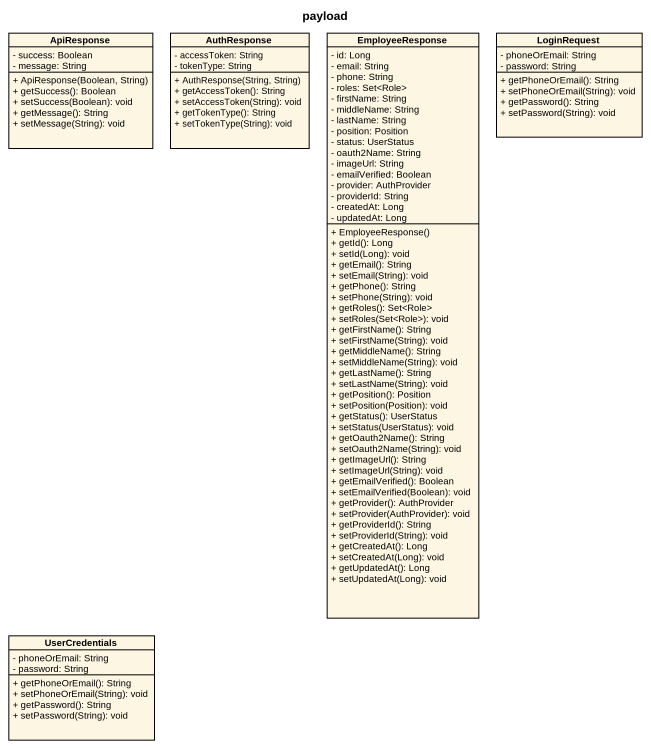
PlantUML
@startuml
title payload
hide circle
hide empty members
skinparam classAttributeIconSize 0
class ApiResponse {
  - success: Boolean
  - message: String
  + ApiResponse(Boolean, String)
  + getSuccess(): Boolean
  + setSuccess(Boolean): void
  + getMessage(): String
  + setMessage(String): void
}
class AuthResponse {
  - accessToken: String
  - tokenType: String
  + AuthResponse(String, String)
  + getAccessToken(): String
  + setAccessToken(String): void
  + getTokenType(): String
  + setTokenType(String): void
}
class EmployeeResponse {
  - id: Long
  - email: String
  - phone: String
  - roles: Set<Role>
  - firstName: String
  - middleName: String
  - lastName: String
  - position: Position
  - status: UserStatus
  - oauth2Name: String
  - imageUrl: String
  - emailVerified: Boolean
  - provider: AuthProvider
  - providerId: String
  - createdAt: Long
  - updatedAt: Long
  + EmployeeResponse()
  + getId(): Long
  + setId(Long): void
  + getEmail(): String
  + setEmail(String): void
  + getPhone(): String
  + setPhone(String): void
  + getRoles(): Set<Role>
  + setRoles(Set<Role>): void
  + getFirstName(): String
  + setFirstName(String): void
  + getMiddleName(): String
  + setMiddleName(String): void
  + getLastName(): String
  + setLastName(String): void
  + getPosition(): Position
  + setPosition(Position): void
  + getStatus(): UserStatus
  + setStatus(UserStatus): void
  + getOauth2Name(): String
  + setOauth2Name(String): void
  + getImageUrl(): String
  + setImageUrl(String): void
  + getEmailVerified(): Boolean
  + setEmailVerified(Boolean): void
  + getProvider(): AuthProvider
  + setProvider(AuthProvider): void
  + getProviderId(): String
  + setProviderId(String): void
  + getCreatedAt(): Long
  + setCreatedAt(Long): void
  + getUpdatedAt(): Long
  + setUpdatedAt(Long): void
}
class LoginRequest {
  - phoneOrEmail: String
  - password: String
  + getPhoneOrEmail(): String
  + setPhoneOrEmail(String): void
  + getPassword(): String
  + setPassword(String): void
}
class UserCredentials {
  - phoneOrEmail: String
  - password: String
  + getPhoneOrEmail(): String
  + setPhoneOrEmail(String): void
  + getPassword(): String
  + setPassword(String): void
}
@enduml
